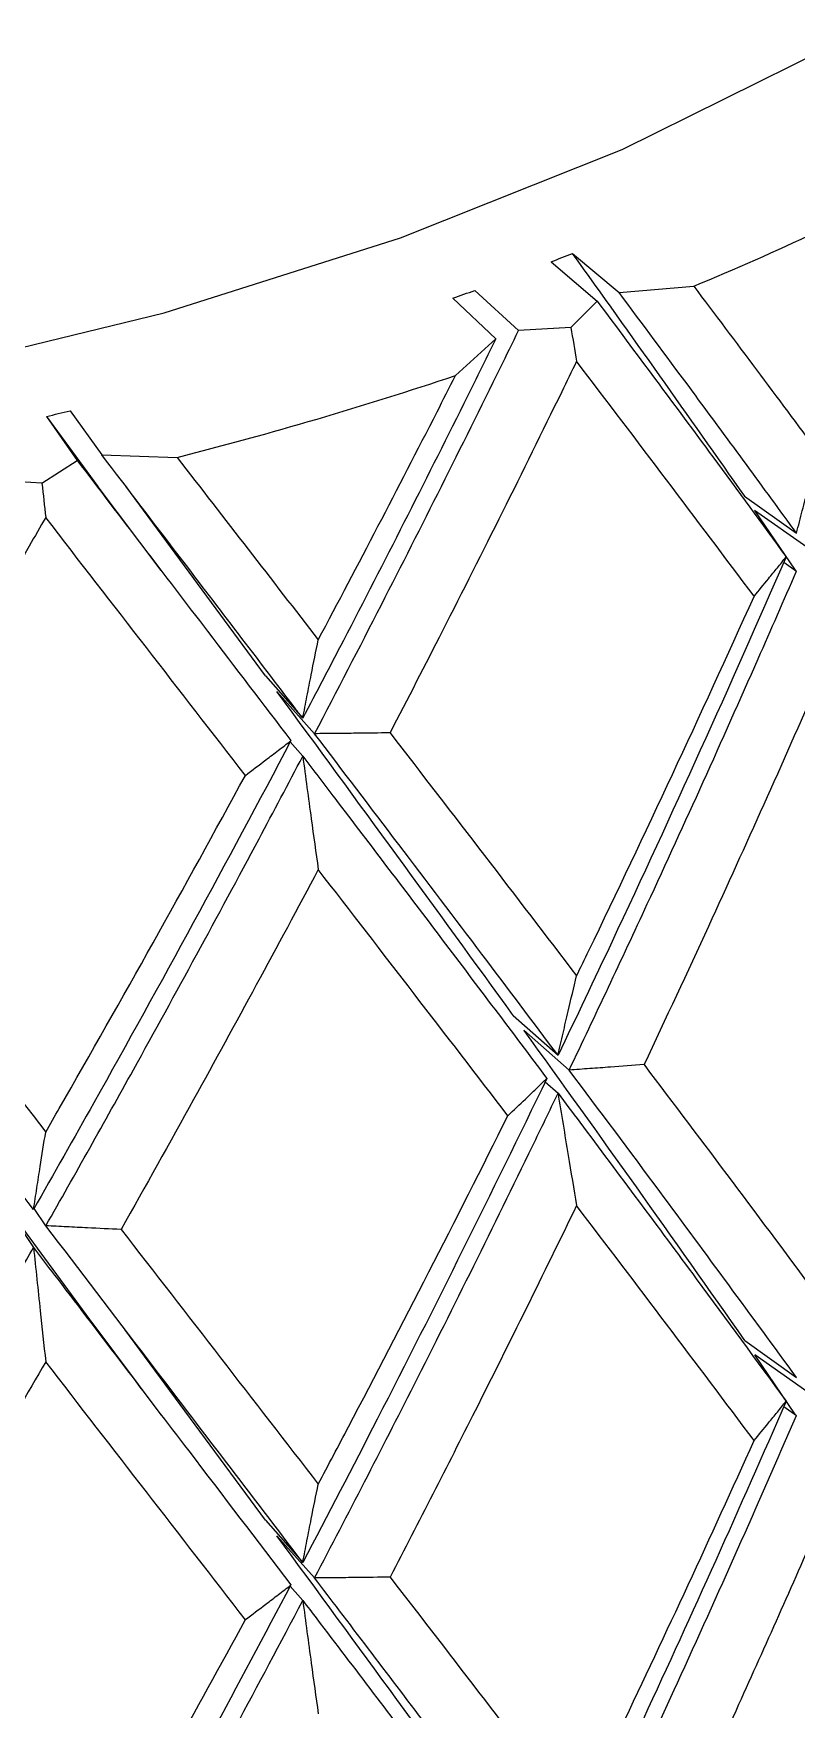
# Model space of a CAD drawing. Extents: x 0 to 10.8, y -11.1 to 0.
# Drawn here: x 4.6524 to 4.6851, y -5.0845 to -5.0124 of the extents above; entities that cross this region are included whole.
import ezdxf

# ---------------------------------------------------------------- set-up
doc = ezdxf.new("R2010")
doc.units = 0
doc.header["$LTSCALE"] = 0.5
doc.header["$MEASUREMENT"] = 0
doc.layers.add('Dimension', color=10, linetype='CONTINUOUS')
doc.layers.add('Mounting', color=4, linetype='CONTINUOUS')

msp = doc.modelspace()

# ---------------------------------------------------------------- linework, layer by layer
at = {"layer": 'Dimension', "transparency": 16777216}
msp.add_open_spline([(4.295788687800496, -4.453301352101676), (5.645067267058266, -4.366282299263275), (6.244345846315582, -5.578301352101789), (6.843624425573125, -6.790320404940189), (8.192903004830669, -6.703301352101676)], degree=3, dxfattribs=at)
at = {"layer": 'Mounting', "lineweight": 25, "transparency": 16777216}
for p, q in [((4.674602020335897, -5.022241867441323), (4.676577618480223, -5.023935634869133)), ((4.675517803852244, -5.021882257247398), (4.677520972235243, -5.023565200939743)), ((4.677520943529089, -5.023565210076129), (4.680730191156954, -5.023292570727676)), ((4.670378584170521, -5.023808925131732), (4.672227042907252, -5.025549866489712)), ((4.671320142324475, -5.023472227176114), (4.673196944896517, -5.025203032572392)), ((4.675450638990242, -5.025070138985598), (4.676577612698566, -5.023935637624618)), ((4.675450638990242, -5.025070138985598), (4.673196951608588, -5.02520303064415)), ((4.672227070800318, -5.025549856677401), (4.670490306175452, -5.027131452650394)), ((4.652903902647267, -5.028889231130108), (4.654226314429479, -5.030783106575029)), ((4.652903902647267, -5.028889231130108), (4.655120829432917, -5.031899029921533)), ((4.653929188655638, -5.028647396074007), (4.655282466397466, -5.030533993422182)), ((4.65271536812088, -5.031757559281459), (4.654226307781983, -5.030783108576372)), ((4.655282435028312, -5.03053399891354), (4.658519744675459, -5.030652506900026)), ((4.65271536812088, -5.031757559281459), (4.650463067311648, -5.031617042628966)), ((4.657838787650007, -5.0355157727912), (4.655049704570501, -5.031800819156956)), ((4.66231883131195, -5.04003965303383), (4.656316542060267, -5.03188917222036)), ((4.682918589692235, -5.032315483019204), (4.68514599633545, -5.033903380971537)), ((4.685588465724777, -5.034512075154908), (4.683348007715722, -5.032930175826721)), ((4.685097948344719, -5.035495690056734), (4.683349634273554, -5.032931103015414)), ((4.684600648618471, -5.035147704494477), (4.685145987438545, -5.035536471613057)), ((4.662317724199511, -5.04003864497605), (4.663924570997096, -5.041859187726402)), ((4.664432231074898, -5.042525531379567), (4.662810457693922, -5.040709289680649)), ((4.663384868741559, -5.042880806941298), (4.663924564578792, -5.043492277438702)), ((4.672967379105557, -5.054629959942815), (4.674896454858526, -5.05634480246971)), ((4.675374113828184, -5.056981280097318), (4.67343110522711, -5.055271745597167)), ((4.674343491881245, -5.057486278828947), (4.67489642287137, -5.057977804179245)), ((4.651081430575005, -5.062700625635955), (4.652350702063131, -5.064609465197179)), ((4.65108306056436, -5.062703168167616), (4.654918203234956, -5.067909756218057)), ((4.652882784950179, -5.063674209530461), (4.652378327887845, -5.06292612117835)), ((4.657842336029944, -5.071805570157551), (4.654865155857806, -5.067835657377884)), ((4.662318683436297, -5.07632496135426), (4.656282237536971, -5.068129111688222)), ((4.682918932589018, -5.06860074709499), (4.685145988297563, -5.070188395028993)), ((4.685588506919657, -5.07079713156304), (4.683348595725874, -5.069215618167448)), ((4.685105986020062, -5.071792993757299), (4.683349507767161, -5.069216431318807)), ((4.684602094504498, -5.071433774037928), (4.685146016934596, -5.071821531435319)), ((4.662317971564562, -5.076323944866203), (4.663924565198613, -5.078144200944337)), ((4.664432260894273, -5.078810592096545), (4.662810883329939, -5.076994793524705)), ((4.663385110475701, -5.079166119604622), (4.66392458585733, -5.079777340341707))]:
    msp.add_line(p, q, dxfattribs=at)
at = {"layer": 'Mounting', "lineweight": 25, "transparency": 16777216, "flags": 128}
msp.add_lwpolyline([(4.529425354885689, -5.011899771185938), (4.538026337435213, -5.016378217962711), (4.5473793920562, -5.020322397328584), (4.557385374042951, -5.02369050000101), (4.567938217497158, -5.026446823253877), (4.578926059652986, -5.028562149374977), (4.590232426649891, -5.03001405538123), (4.601737468185547, -5.030787150707681), (4.613319227957163, -5.030873240351639), (4.624854936429983, -5.030271411741467), (4.63622231222439, -5.028988044410028), (4.647300858329345, -5.027036742370456), (4.657973139399928, -5.024438189909688), (4.66812602660184, -5.021219932330268), (4.677651896805173, -5.017416083963212), (4.686449773415916, -5.013066966547456), (4.694426396752988, -5.008218681809524), (4.701497212625327, -5.002922622773724), (4.707587268625275, -4.99723492898346), (4.71263200864405, -4.991215891407705), (4.716577957182835, -4.984929313342207), (4.719383286205357, -4.978441834078296), (4.721018258525874, -4.971822222510184), (4.721474867769075, -4.965976814895953)], dxfattribs=at)
at = {"layer": 'Mounting', "lineweight": 25, "transparency": 16777216}
for centre, radius, start, end in [((4.629294234826375, -4.899656395959482), 0.1339087796582095, 292.5886171759747, 297.5215265849836), ((4.622912754491836, -4.889264082296052), 0.1426704999137537, 291.2414038321492, 291.6365176921902), ((4.620414748302892, -4.882602823599939), 0.1497850059398892, 289.4856246968646, 289.8681258857694), ((4.616592147597885, -4.866002115238928), 0.1699048993325927, 284.2865167917982, 288.4952146841711), ((4.613213746743668, -4.858324177498446), 0.1751220888296124, 283.0994979739932, 283.4441527405511)]:
    msp.add_arc(centre, radius, start, end, dxfattribs=at)
for points in [[(4.682920083340377, -5.032316333274764), (4.680526370331791, -5.028893768987189), (4.678056400263813, -5.025416840015907), (4.675517803852244, -5.021882257247398)], [(4.680730190903887, -5.023292570471767), (4.682545924425767, -5.025703446763032), (4.6843256499983, -5.028085561440378), (4.686066690239841, -5.030440097429107)], [(4.675450650897346, -5.025070136806448), (4.675530985522755, -5.025553223275097), (4.675611818341622, -5.026036534831348), (4.675693149699555, -5.026520067206377)], [(4.683323541644086, -5.036621616776245), (4.68084965564185, -5.0333098976364), (4.678303727790308, -5.029943717247306), (4.675693149014705, -5.026520067590582)], [(4.658519744456271, -5.030652506615525), (4.660568636951211, -5.033297870572426), (4.662592666928504, -5.035910779576511), (4.664588789479239, -5.038492069350866)], [(4.652715380111658, -5.031757558552329), (4.652768239421221, -5.032248724699571), (4.652821426535183, -5.032740166050132), (4.652874941681148, -5.033231878370032)], [(4.6614570375732, -5.044317126857038), (4.658644420989276, -5.040684647145326), (4.655780951205088, -5.036990249480141), (4.652874940983111, -5.033231878670279)], [(4.672969944817623, -5.054632269682486), (4.669684960816767, -5.050088440036177), (4.666293222626791, -5.045449704836528), (4.662811665503341, -5.040710388845582)], [(4.667675523358412, -5.042487967962927), (4.670407540678298, -5.046029115521037), (4.673082679648132, -5.049510122292247), (4.675693174732714, -5.052933662371686)], [(4.644038173332092, -5.048177132264982), (4.647020600624728, -5.052065005941472), (4.649969052358529, -5.05588722623537), (4.65287496961173, -5.059645476748926)], [(4.672739415121214, -5.058942661302581), (4.67008170457666, -5.055475818054731), (4.667362213024035, -5.051950469171572), (4.66458883463747, -5.048364069401771)], [(4.682919954361751, -5.068601658393504), (4.679875941942782, -5.064249289423685), (4.676708574844497, -5.059808975914905), (4.673433668145208, -5.055274051720119)], [(4.678592672345076, -5.056748322563749), (4.68115381816142, -5.060129333506893), (4.68364750767978, -5.063453965194356), (4.686066502075619, -5.066725345668431)], [(4.683323323874902, -5.07290682796264), (4.680849481832865, -5.069595170133027), (4.67830360095968, -5.066229053083759), (4.675693071757223, -5.062805468978581)], [(4.656114918796902, -5.063832650229983), (4.658987883262625, -5.06754337789846), (4.661815170649788, -5.071190861900334), (4.664588573746869, -5.074777293083571)], [(4.661456789986687, -5.080602309807773), (4.658644225203034, -5.0769698972166), (4.655780809441239, -5.073275569019529), (4.652874854982656, -5.069517270152573)], [(4.672969988389013, -5.09091783948486), (4.669684945125482, -5.086373927399734), (4.66629314368447, -5.08173510630661), (4.662811520256128, -5.076995700660291)], [(4.667675297949927, -5.078773178503695), (4.670407390234686, -5.082314422482341), (4.673082601395436, -5.085795522440947), (4.675693165278744, -5.089219152680585)]]:
    msp.add_open_spline(points, degree=3, dxfattribs=at)
for points, knots in [([(4.676577618887904, -5.023935635218777), (4.678251031121818, -5.026179373043817), (4.681017297456719, -5.029888427086178), (4.683658409917598, -5.03349983385192), (4.68470182014471, -5.034926573079929)], [0, 0, 0, 0, 0.6049353283685504, 1, 1, 1, 1]), ([(4.685145996335223, -5.03390338097131), (4.685057104164116, -5.033781253775885), (4.683544807376848, -5.031703539133503), (4.681032303604752, -5.028281588066591), (4.678527103011675, -5.024916626947856), (4.677520970415571, -5.023565199410996)], [0, 0, 0, 0, 0.03602306106506457, 0.6128499158845471, 1, 1, 1, 1]), ([(4.664432259921341, -5.042525566101631), (4.665397482371645, -5.040683980869233), (4.666355680494689, -5.038835502387087), (4.669037236554686, -5.033603161259236), (4.67074398256409, -5.030203204309089), (4.67268299190755, -5.026254880501142), (4.672940278694568, -5.025729224306417), (4.673196950055626, -5.025203033827609)], [0.005047594040414499, 0.005047594040414499, 0.005047594040414499, 0.005047594040414499, 0.005214926679320327, 0.005214926679320327, 0.005519500869555729, 0.005519500869555729, 0.005566222870637729, 0.005566222870637729, 0.005566222870637729, 0.005566222870637729]), ([(4.672227069547716, -5.025549859336309), (4.671768525038033, -5.026481929897841), (4.671308045315072, -5.027412333859388), (4.669143542503662, -5.031760457780081), (4.667417306027346, -5.035153817560797), (4.665090760445764, -5.039635417995669), (4.664508849560889, -5.040748794547369), (4.663924631441205, -5.041859201809757)], [0.001172730824359652, 0.001172730824359652, 0.001172730824359652, 0.001172730824359652, 0.001255462206260106, 0.001255462206260106, 0.001560036396495508, 0.001560036396495508, 0.001661073516207028, 0.001661073516207028, 0.001661073516207028, 0.001661073516207028]), ([(4.675693149699327, -5.026520067206377), (4.6754801672555, -5.026959070993883), (4.675266751268055, -5.027397699700145), (4.673370567477832, -5.031283824533034), (4.671661501679409, -5.034708538792131), (4.669181387931985, -5.039573777932389), (4.668430653910946, -5.041033064128726), (4.667675376542775, -5.042488117790754)], [0.005083892301324378, 0.005083892301324378, 0.005083892301324378, 0.005083892301324378, 0.00512260638545374, 0.00512260638545374, 0.005427180575689142, 0.005427180575689142, 0.005558214953685091, 0.005558214953685091, 0.005558214953685091, 0.005558214953685091]), ([(4.664588705529013, -5.038492141473398), (4.666310672305826, -5.035252197487637), (4.668013708828312, -5.031985544387396), (4.669960524952785, -5.028173757310753), (4.670225712741058, -5.027652869221811), (4.670490304612485, -5.027131455730398)], [0.001208963695116868, 0.001208963695116868, 0.001208963695116868, 0.001208963695116868, 0.001503074287481279, 0.001503074287481279, 0.001549572798624518, 0.001549572798624518, 0.001549572798624518, 0.001549572798624518]), ([(4.685145996741539, -5.033903509339666), (4.685229166329009, -5.033582126014608), (4.685312818935472, -5.03326126412577), (4.685396956389923, -5.03294092901524), (4.685481093845283, -5.032620593900106), (4.685565716379188, -5.03230078468647), (4.685650825798803, -5.031981506740124), (4.685788152164605, -5.031466343082059), (4.685926746456516, -5.030952559019909), (4.686066617807683, -5.030440179043353)], [0, 0, 0, 0, 3.692449215762104e-05, 3.692449215762104e-05, 3.692449215762104e-05, 7.384898518656511e-05, 7.384898518656511e-05, 7.384898518656511e-05, 0.0001334277934832238, 0.0001334277934832238, 0.0001334277934832238, 0.0001334277934832238]), ([(4.654226314702555, -5.030783106965998), (4.656103861205338, -5.033242300574159), (4.659207575626851, -5.037307517950069), (4.662223999499474, -5.04126219790254), (4.663415682005962, -5.042824552239381)], [0, 0, 0, 0, 0.604935328368545, 1, 1, 1, 1]), ([(4.663924570997096, -5.041859187726175), (4.663822684770821, -5.041725484978315), (4.662089323880537, -5.039450838811661), (4.659228424994126, -5.035702854477677), (4.656413135084904, -5.032015070557293), (4.655282465168284, -5.030533991708467)], [0, 0, 0, 0, 0.0360230610650578, 0.6128499158845444, 1, 1, 1, 1]), ([(4.652874941681148, -5.033231878370032), (4.652637856537467, -5.033643574134032), (4.652400484644659, -5.034054851112785), (4.650293189068179, -5.037698063299786), (4.648405909660141, -5.040904567934206), (4.645684209586307, -5.045454185025903), (4.644862518105583, -5.046818063701892), (4.644038014243961, -5.048177263532011)], [0.005083892301324373, 0.005083892301324373, 0.005083892301324373, 0.005083892301324373, 0.005122606385453739, 0.005122606385453739, 0.005427180575689141, 0.005427180575689141, 0.005558214953685095, 0.005558214953685095, 0.005558214953685095, 0.005558214953685095]), ([(4.68470189277582, -5.03492655555209), (4.682278178221168, -5.040495986110614), (4.679781740343287, -5.046006352629036), (4.676450577303285, -5.053092350543182), (4.675676415085263, -5.054721164009948), (4.674896422307938, -5.056344773447961)], [0.001690375394320822, 0.001690375394320822, 0.001690375394320822, 0.001690375394320822, 0.002169184776966312, 0.002169184776966312, 0.002312692357560913, 0.002312692357560913, 0.002312692357560913, 0.002312692357560913]), ([(4.675374113701764, -5.056981280000286), (4.676506518280803, -5.054613752680723), (4.677626636378591, -5.052234868112293), (4.680352606475708, -5.046350468673609), (4.681942571504351, -5.042834801620813), (4.684053163402041, -5.038048667389717), (4.684601560132251, -5.036793819896218), (4.685146009022446, -5.035536516194327)], [0.004397359505161832, 0.004397359505161832, 0.004397359505161832, 0.004397359505161832, 0.004605778298849525, 0.004605778298849525, 0.004910352489084926, 0.004910352489084926, 0.005018293860850991, 0.005018293860850991, 0.005018293860850991, 0.005018293860850991]), ([(4.683323439317064, -5.036621711783653), (4.683531664536986, -5.03636911787595), (4.683738858023389, -5.036116239233138), (4.683945015794507, -5.035863079943113), (4.684071939444948, -5.035707219210281), (4.684198470869887, -5.035551251669574), (4.684324609148234, -5.035395178279032), (4.684450748492736, -5.035239103569381), (4.684576494949852, -5.035082922678271), (4.684701847604174, -5.034926636567377)], [0, 0, 0, 0, 3.692454476569227e-05, 3.692454476569227e-05, 3.692454476569227e-05, 5.965757049893236e-05, 5.965757049893236e-05, 5.965757049893236e-05, 8.239078838353324e-05, 8.239078838353324e-05, 8.239078838353324e-05, 8.239078838353324e-05]), ([(4.675693149556992, -5.052933685959488), (4.675868262136646, -5.052572745876205), (4.676043086221398, -5.052211542630687), (4.678643868310246, -5.04682521581617), (4.681014153451997, -5.041749232245991), (4.683323439317519, -5.036621711782516)], [0.001726681020851302, 0.001726681020851302, 0.001726681020851302, 0.001726681020851302, 0.001758512829247846, 0.001758512829247846, 0.002201016585362856, 0.002201016585362856, 0.002201016585362856, 0.002201016585362856]), ([(4.663924571290181, -5.041859316136993), (4.663984569667946, -5.04154661958313), (4.664044916494731, -5.041234494915159), (4.66410561308976, -5.040922947666047), (4.664166309685697, -5.040611400412558), (4.664227356216088, -5.040300429725278), (4.664288753985147, -5.039990041158774), (4.66438782095679, -5.039489220757105), (4.664487802608164, -5.038989912381851), (4.664588705527422, -5.038492141476468)], [0, 0, 0, 0, 3.692449215762117e-05, 3.692449215762117e-05, 3.692449215762117e-05, 7.38489851865653e-05, 7.38489851865653e-05, 7.38489851865653e-05, 0.0001334277934832303, 0.0001334277934832303, 0.0001334277934832303, 0.0001334277934832303]), ([(4.686066615752679, -5.040312214805738), (4.684529169380767, -5.043828852582749), (4.682959826074693, -5.047327841852166), (4.680447531295385, -5.052794332121209), (4.679524504580286, -5.054775210910805), (4.678592718627897, -5.056748280540376)], [0.004433607830142777, 0.004433607830142777, 0.004433607830142777, 0.004433607830142777, 0.004734635524149187, 0.004734635524149187, 0.004906805992855935, 0.004906805992855935, 0.004906805992855935, 0.004906805992855935]), ([(4.674896454858299, -5.056344802469539), (4.673811721001357, -5.054902995411453), (4.670409691290388, -5.050381083960815), (4.666854110558688, -5.045708354569229), (4.66443222327689, -5.04252552038912)], [0, 0, 0, 0, 0.318849025191699, 1, 1, 1, 1]), ([(4.667675306756564, -5.042488118810581), (4.667190887633296, -5.042495193820344), (4.666706438250912, -5.042501608647228), (4.666221966690046, -5.042507362856895), (4.665923695619313, -5.042510905509175), (4.665625415315617, -5.042514197771595), (4.665327127667069, -5.042517239548999), (4.665028837497175, -5.04252028135204), (4.664730539352149, -5.042523072672282), (4.664432235121012, -5.042525613419286)], [0, 0, 0, 0, 3.692454476569262e-05, 3.692454476569262e-05, 3.692454476569262e-05, 5.965757049893154e-05, 5.965757049893154e-05, 5.965757049893154e-05, 8.239078838353359e-05, 8.239078838353359e-05, 8.239078838353359e-05, 8.239078838353359e-05]), ([(4.663415761787292, -5.042824543959227), (4.660640868075006, -5.048078546967474), (4.657814582205447, -5.053265955181246), (4.654083393122619, -5.059923442171794), (4.653218963927657, -5.06145283347621), (4.652350701747309, -5.062976434412519)], [0.001690375394320827, 0.001690375394320827, 0.001690375394320827, 0.001690375394320827, 0.002169184776966312, 0.002169184776966312, 0.002312692357560913, 0.002312692357560913, 0.002312692357560913, 0.002312692357560913]), ([(4.661456930885834, -5.044317209182395), (4.661751578665644, -5.044095127286766), (4.662045319649678, -5.043872643035115), (4.662338148473282, -5.043649759947982), (4.662518432258366, -5.04351253914416), (4.662698370797898, -5.04337516678612), (4.662877962846323, -5.043237643700422), (4.663057556412696, -5.04310011945239), (4.663236803861764, -5.042962444183502), (4.663415703951614, -5.042824618724467)], [0, 0, 0, 0, 3.692454476569234e-05, 3.692454476569234e-05, 3.692454476569234e-05, 5.965757049893167e-05, 5.965757049893167e-05, 5.965757049893167e-05, 8.239078838353302e-05, 8.239078838353302e-05, 8.239078838353302e-05, 8.239078838353302e-05]), ([(4.652882784880831, -5.063674209421549), (4.654144922644718, -5.061451971876977), (4.655399019837205, -5.059217143731814), (4.658465136240466, -5.053684181362883), (4.660265873553271, -5.050374246474973), (4.662673246806662, -5.045862241512111), (4.663300363091366, -5.04467871872157), (4.663924580149342, -5.043492324274325)], [0.004397359505161844, 0.004397359505161844, 0.004397359505161844, 0.004397359505161844, 0.004605778298849525, 0.004605778298849525, 0.004910352489084926, 0.004910352489084926, 0.005018293860850977, 0.005018293860850977, 0.005018293860850977, 0.005018293860850977]), ([(4.66392457828988, -5.043492295432259), (4.664384622296893, -5.044096224995826), (4.666409835387185, -5.046754853386858), (4.669944179340746, -5.051404317726565), (4.672927266770103, -5.055362801164279), (4.674417268482102, -5.057339996683481)], [0, 0, 0, 0, 0.1282478010224109, 0.5645745223552792, 1, 1, 1, 1]), ([(4.663924580149569, -5.043492324274098), (4.663984580061197, -5.0439409770201), (4.66404492870015, -5.044389847628622), (4.664105627333356, -5.044838933518577), (4.664166325967244, -5.04528801941467), (4.664227374761595, -5.045737321823196), (4.664288774964916, -5.046186838106507), (4.664387834353647, -5.046912060592376), (4.664487808990771, -5.047637844021892), (4.664588704044945, -5.048364177023871)], [0, 0, 0, 0, 3.692449223290641e-05, 3.692449223290641e-05, 3.692449223290641e-05, 7.384898531217358e-05, 7.384898531217358e-05, 7.384898531217358e-05, 0.0001334208711571295, 0.0001334208711571295, 0.0001334208711571295, 0.0001334208711571295]), ([(4.65287494158747, -5.059645497108875), (4.653069871133539, -5.0593070094734), (4.653264611881241, -5.058968229715845), (4.65616366108452, -5.053915607274178), (4.658831455842801, -5.049145311134112), (4.661456930886516, -5.044317209181315)], [0.001726681020851303, 0.001726681020851303, 0.001726681020851303, 0.001726681020851303, 0.001758512829247849, 0.001758512829247849, 0.002201016585362858, 0.002201016585362858, 0.002201016585362858, 0.002201016585362858]), ([(4.652350723110203, -5.062976466705322), (4.651145783717311, -5.061395732844744), (4.647366755721123, -5.056438107963686), (4.643491718475161, -5.051314522976611), (4.640852233077794, -5.047824588068124)], [0, 0, 0, 0, 0.3188490251917057, 1, 1, 1, 1]), ([(4.664588704044945, -5.048364177024212), (4.662826003774626, -5.051680577138086), (4.661039565182818, -5.054975953053827), (4.658199574426817, -5.060117691345397), (4.657160201148145, -5.061979500762789), (4.656114970428916, -5.0638326141476)], [0.004433607830142772, 0.004433607830142772, 0.004433607830142772, 0.004433607830142772, 0.004734635524149161, 0.004734635524149161, 0.004906805992855913, 0.004906805992855913, 0.004906805992855913, 0.004906805992855913]), ([(4.674896422186976, -5.056344773699891), (4.674968403348203, -5.056028088051391), (4.675040802769672, -5.055711951417095), (4.675113622041863, -5.055396369255845), (4.675186441314963, -5.055080787090105), (4.675259680637737, -5.054765758532653), (4.675333341581336, -5.054451289063138), (4.675452177367333, -5.053943961503364), (4.675572111199926, -5.053438086097572), (4.675693149556992, -5.052933685959829)], [0, 0, 0, 0, 3.692449221523098e-05, 3.692449221523098e-05, 3.692449221523098e-05, 7.384898530530192e-05, 7.384898530530192e-05, 7.384898530530192e-05, 0.0001334186950076521, 0.0001334186950076521, 0.0001334186950076521, 0.0001334186950076521]), ([(4.678592714403976, -5.056748280859438), (4.67811223007584, -5.056784548111921), (4.677631596183119, -5.05682016107238), (4.677150820683892, -5.056855118818987), (4.67685481116041, -5.056876642016221), (4.676558747137506, -5.056897916897867), (4.676262630475776, -5.056918943253606), (4.675966511310435, -5.056939969787038), (4.675670338879627, -5.056960747834751), (4.675374115045997, -5.056981277189891)], [0, 0, 0, 0, 3.69245447749009e-05, 3.69245447749009e-05, 3.69245447749009e-05, 5.965864419587255e-05, 5.965864419587255e-05, 5.965864419587255e-05, 8.239293580920589e-05, 8.239293580920589e-05, 8.239293580920589e-05, 8.239293580920589e-05]), ([(4.685145988297791, -5.070188395029106), (4.683209712814914, -5.067543535456764), (4.680034695890072, -5.063206614404066), (4.676682197798073, -5.05872852981264), (4.675374211598864, -5.056981392995738)], [0, 0, 0, 0, 0.6098472949281142, 1, 1, 1, 1]), ([(4.67441720802799, -5.057340119295191), (4.672038621436968, -5.06226979839397), (4.669606442688746, -5.067151430152649), (4.666067116439763, -5.074047147007548), (4.665000145842896, -5.076099941706843), (4.663924578573642, -5.07814421578729)], [0.002342037124112498, 0.002342037124112498, 0.002342037124112498, 0.002342037124112498, 0.002778333157437115, 0.002778333157437115, 0.002964365970982149, 0.002964365970982149, 0.002964365970982149, 0.002964365970982149]), ([(4.672739429285684, -5.058942649587209), (4.672992252401855, -5.058704003526657), (4.67324410087349, -5.058465012503518), (4.673494970003958, -5.058225680323403), (4.673649428433009, -5.058078325116583), (4.673803516045155, -5.057930840178756), (4.673957231751956, -5.057783226405149), (4.674110948757971, -5.05763561138366), (4.674264294177192, -5.05748786721216), (4.674417266926184, -5.057339994788379)], [0, 0, 0, 0, 3.692454477463284e-05, 3.692454477463284e-05, 3.692454477463284e-05, 5.965869829542892e-05, 5.965869829542892e-05, 5.965869829542892e-05, 8.239304400995808e-05, 8.239304400995808e-05, 8.239304400995808e-05, 8.239304400995808e-05]), ([(4.664432245056787, -5.078810575303862), (4.66587358888637, -5.076060528755534), (4.667299726632791, -5.073294316462523), (4.670430525512984, -5.067116143436238), (4.67212765959016, -5.06369553196123), (4.674166043410651, -5.059494352582874), (4.674531863681523, -5.058736660039415), (4.674896422967095, -5.057977804368761)], [0.003747176891619316, 0.003747176891619316, 0.003747176891619316, 0.003747176891619316, 0.003996629918378722, 0.003996629918378722, 0.004301204108614123, 0.004301204108614123, 0.004368097736224891, 0.004368097736224891, 0.004368097736224891, 0.004368097736224891]), ([(4.674896422967095, -5.057977804368761), (4.674968403990988, -5.05842246455785), (4.675040803230559, -5.05886731933316), (4.675113622292429, -5.059312366071254), (4.675186441355663, -5.059757412815713), (4.675259680440831, -5.060202652742475), (4.67533334114205, -5.060648083174783), (4.67545217715201, -5.061366691256069), (4.675572110993926, -5.062085799292504), (4.675693149107246, -5.062805395676833)], [0, 0, 0, 0, 3.692449220580099e-05, 3.692449220580099e-05, 3.692449220580099e-05, 7.38489852942631e-05, 7.38489852942631e-05, 7.38489852942631e-05, 0.00013341900275113, 0.00013341900275113, 0.00013341900275113, 0.00013341900275113]), ([(4.674896422917755, -5.05797780424075), (4.675207285216857, -5.058392091214728), (4.677224737354663, -5.06108075479284), (4.680537591913435, -5.065524217510585), (4.683422605896794, -5.069464468216495), (4.684701857451273, -5.071211625030685)], [0, 0, 0, 0, 0.09205200316584895, 0.5974044171250262, 1, 1, 1, 1]), ([(4.664588703017216, -5.074777184766333), (4.665024281303431, -5.073957666409513), (4.665458476435333, -5.073136747867068), (4.668215628902999, -5.067898013142326), (4.670499522779664, -5.063440963036555), (4.672739431508489, -5.058942647488664)], [0.002378381747722605, 0.002378381747722605, 0.002378381747722605, 0.002378381747722605, 0.002452851256914946, 0.002452851256914946, 0.002852802666629457, 0.002852802666629457, 0.002852802666629457, 0.002852802666629457]), ([(4.652350701612704, -5.062976434648931), (4.6523980646175, -5.06266699025349), (4.652445702834029, -5.062358136948944), (4.652493617308437, -5.062049880354095), (4.652541531783754, -5.061741623754813), (4.652589722648372, -5.061433963020534), (4.652638190935704, -5.061126903788988), (4.652716383893448, -5.06063153102383), (4.652795299356512, -5.060137720875389), (4.65287494158747, -5.059645497109329)], [0, 0, 0, 0, 3.692449221523819e-05, 3.692449221523819e-05, 3.692449221523819e-05, 7.384898530531649e-05, 7.384898530531649e-05, 7.384898530531649e-05, 0.000133418694999871, 0.000133418694999871, 0.000133418694999871, 0.000133418694999871]), ([(4.675693149107929, -5.062805395676037), (4.674258713590916, -5.065762050219917), (4.67280487549192, -5.068701155462236), (4.670125925163575, -5.074017592900077), (4.668906526837873, -5.076401228604425), (4.667675367844367, -5.078773096429302)], [0.00378341252569274, 0.00378341252569274, 0.00378341252569274, 0.00378341252569274, 0.004043497126064003, 0.004043497126064003, 0.004256714518749986, 0.004256714518749986, 0.004256714518749986, 0.004256714518749986]), ([(4.656114966182258, -5.063832613952684), (4.65563191975707, -5.063810418607204), (4.655148962698149, -5.06378756531717), (4.654666103121144, -5.063764054135902), (4.654368810447977, -5.063749578494821), (4.654071553904487, -5.063734853423625), (4.653774335385606, -5.063719878939708), (4.653477114354246, -5.063704904329143), (4.653179930719944, -5.063689680270045), (4.652882786378996, -5.063674206783617)], [0, 0, 0, 0, 3.692454477490139e-05, 3.692454477490139e-05, 3.692454477490139e-05, 5.965864419587069e-05, 5.965864419587069e-05, 5.965864419587069e-05, 8.239293580920056e-05, 8.239293580920056e-05, 8.239293580920056e-05, 8.239293580920056e-05]), ([(4.663924565198613, -5.07814420094445), (4.661714649985697, -5.075247769661587), (4.658090931012794, -5.070498332700936), (4.654344540766488, -5.065589520337085), (4.652882876477634, -5.063674333914605)], [0, 0, 0, 0, 0.6098472949281146, 1, 1, 1, 1]), ([(4.640852254067795, -5.084109645577939), (4.642416573783976, -5.081541968817987), (4.643972009349909, -5.078956664629118), (4.647403761472106, -5.07317667690171), (4.649275633405523, -5.069972616235134), (4.651538248356246, -5.066032401606719), (4.651944886820502, -5.065321578293208), (4.652350702126114, -5.064609465396302)], [0.003747176891619309, 0.003747176891619309, 0.003747176891619309, 0.003747176891619309, 0.003996629918378722, 0.003996629918378722, 0.004301204108614123, 0.004301204108614123, 0.004368097736224911, 0.004368097736224911, 0.004368097736224911, 0.004368097736224911]), ([(4.652350702126114, -5.064609465396302), (4.652398065040416, -5.065061366824636), (4.652445703137118, -5.065513504911394), (4.65249361747351, -5.065965877194685), (4.652541531810584, -5.066418249484457), (4.652589722518769, -5.066870857210574), (4.65263819064694, -5.067323697856409), (4.652716383751795, -5.06805426075482), (4.652795299220998, -5.06878543404946), (4.652874941291657, -5.069517206780915)], [0, 0, 0, 0, 3.692449220580737e-05, 3.692449220580737e-05, 3.692449220580737e-05, 7.384898529426987e-05, 7.384898529426987e-05, 7.384898529426987e-05, 0.0001334190027511583, 0.0001334190027511583, 0.0001334190027511583, 0.0001334190027511583]), ([(4.652350702114518, -5.064609465264596), (4.65269702892283, -5.065063627439713), (4.654944640685244, -5.06801107540565), (4.658664836237904, -5.072881271136112), (4.661956252102982, -5.077196279091822), (4.663415707372678, -5.079109607992905)], [0, 0, 0, 0, 0.09205200316585445, 0.5974044171250312, 1, 1, 1, 1]), ([(4.652874941292112, -5.069517206780176), (4.651278175675316, -5.072289942032796), (4.649668693227568, -5.075043179126112), (4.646718877969761, -5.08001808905334), (4.645382009683317, -5.082246622300715), (4.644038007966856, -5.084462241261861)], [0.003783412525692731, 0.003783412525692731, 0.003783412525692731, 0.003783412525692731, 0.004043497126063998, 0.004043497126063998, 0.004256714518749989, 0.004256714518749989, 0.004256714518749989, 0.004256714518749989]), ([(4.684701832549763, -5.071211609192005), (4.682708126713806, -5.075792915676743), (4.680662154235051, -5.080341547698765), (4.677358526791068, -5.087461447787121), (4.676134737048869, -5.090052648024425), (4.674896405523668, -5.092630426254971)], [0.002993668817883927, 0.002993668817883927, 0.002993668817883927, 0.002993668817883927, 0.003387481537907919, 0.003387481537907919, 0.003614582098343179, 0.003614582098343179, 0.003614582098343179, 0.003614582098343179]), ([(4.683323403053691, -5.072906725898292), (4.683531627310003, -5.072654131556362), (4.683738819869632, -5.072401252958116), (4.68394497676536, -5.072148094177635), (4.684071902501273, -5.07199223053567), (4.684198436015777, -5.071836260257612), (4.684324576389827, -5.07168018429752), (4.684450717829804, -5.071524107018377), (4.684576466389444, -5.071367923725688), (4.684701821154704, -5.071211635376073)], [0, 0, 0, 0, 3.692454475717419e-05, 3.692454475717419e-05, 3.692454475717419e-05, 5.965804057093373e-05, 5.965804057093373e-05, 5.965804057093373e-05, 8.239172852564216e-05, 8.239172852564216e-05, 8.239172852564216e-05, 8.239172852564216e-05]), ([(4.675374105040191, -5.093266982404032), (4.676950007578853, -5.089972074744821), (4.678502838992699, -5.086653662004721), (4.681770770092044, -5.079507460872605), (4.683476575239865, -5.075676840774918), (4.685145997751079, -5.071821534578646)], [0.003097174692322327, 0.003097174692322327, 0.003097174692322327, 0.003097174692322327, 0.003387481537907919, 0.003387481537907919, 0.003717925343859392, 0.003717925343859392, 0.003717925343859392, 0.003717925343859392]), ([(4.67569314766979, -5.089219165731492), (4.676332219810774, -5.087901872061423), (4.67696745194462, -5.086581072082424), (4.679547882522911, -5.081167955079081), (4.681456857221292, -5.077051218888755), (4.683323397421191, -5.072906732731724)], [0.003029962210435021, 0.003029962210435021, 0.003029962210435021, 0.003029962210435021, 0.003145749891090097, 0.003145749891090097, 0.003503269218562995, 0.003503269218562995, 0.003503269218562995, 0.003503269218562995]), ([(4.663924578229853, -5.078144216440876), (4.663984577135579, -5.077831520753875), (4.664044924706786, -5.077519397308947), (4.664105622275656, -5.077207851665321), (4.664166319845435, -5.076896306017204), (4.664227367579315, -5.076585337316601), (4.664288766793106, -5.076274951141443), (4.664387828216832, -5.075774174428773), (4.664487805150202, -5.075274911130521), (4.664588703017444, -5.074777184765708)], [0, 0, 0, 0, 3.692449222122149e-05, 3.692449222122149e-05, 3.692449222122149e-05, 7.384898532067561e-05, 7.384898532067561e-05, 7.384898532067561e-05, 0.0001334230554972753, 0.0001334230554972753, 0.0001334230554972753, 0.0001334230554972753]), ([(4.686066604425378, -5.076597335799306), (4.684946069603711, -5.079160432968195), (4.683809373836993, -5.081712437712099), (4.681321587397179, -5.087197949872404), (4.679966405131836, -5.090124973883349), (4.678592686403363, -5.093033975561184)], [0.003133451221439315, 0.003133451221439315, 0.003133451221439315, 0.003133451221439315, 0.003352568823996517, 0.003352568823996517, 0.00360659914046512, 0.00360659914046512, 0.00360659914046512, 0.00360659914046512]), ([(4.667675380946548, -5.078773096237285), (4.667190961797132, -5.078780170485118), (4.666706512392011, -5.078786585017951), (4.66622204081159, -5.078792339428446), (4.665923761377599, -5.078795882303609), (4.665625472711099, -5.078799174957965), (4.665327176700657, -5.078802217293514), (4.665028878169323, -5.078805259654757), (4.664730571663085, -5.078808051699411), (4.664432259071873, -5.078810593333344)], [0, 0, 0, 0, 3.692454475634754e-05, 3.692454475634754e-05, 3.692454475634754e-05, 5.965820701429254e-05, 5.965820701429254e-05, 5.965820701429254e-05, 8.23920614174059e-05, 8.23920614174059e-05, 8.23920614174059e-05, 8.23920614174059e-05]), ([(4.663415688123678, -5.079109589475365), (4.661133106669695, -5.083431430588803), (4.658812257384852, -5.087715104025563), (4.655098131649538, -5.094409199248446), (4.653729155350902, -5.096843082411851), (4.652350687531452, -5.09926208533858)], [0.002993668817883927, 0.002993668817883927, 0.002993668817883927, 0.002993668817883927, 0.003387481537907919, 0.003387481537907919, 0.003614582098343181, 0.003614582098343181, 0.003614582098343181, 0.003614582098343181]), ([(4.66145688486904, -5.080602218304648), (4.661751531801201, -5.080380135864971), (4.662045271969873, -5.080157651552042), (4.66233810002268, -5.079934768874693), (4.662518387061482, -5.079797545485633), (4.662698328857459, -5.07966017071459), (4.662877924167788, -5.079522645384429), (4.663057520996063, -5.079385118891935), (4.663236771712491, -5.079247441547295), (4.663415675077886, -5.079109614176502)], [0, 0, 0, 0, 3.692454475717467e-05, 3.692454475717467e-05, 3.692454475717467e-05, 5.965804057093342e-05, 5.965804057093342e-05, 5.965804057093342e-05, 8.239172852563993e-05, 8.239172852563993e-05, 8.239172852563993e-05, 8.239172852563993e-05]), ([(4.674896390914682, -5.092630408417051), (4.673414762245329, -5.090662396970117), (4.670343282346948, -5.08658262467344), (4.666814543176315, -5.081938974833349), (4.664789227627125, -5.079279359962584), (4.664432239743292, -5.07881056867501)], [0, 0, 0, 0, 0.4342818352718369, 0.900284905994246, 1, 1, 1, 1]), ([(4.65288277945001, -5.099959910970256), (4.654639225073879, -5.09686719481374), (4.656380903162926, -5.093748677701228), (4.660070130194526, -5.087024604806857), (4.662010561273974, -5.083415221490611), (4.663924572018459, -5.079777341481361)], [0.003097174692322342, 0.003097174692322342, 0.003097174692322342, 0.003097174692322342, 0.003387481537907919, 0.003387481537907919, 0.003717925343859384, 0.003717925343859384, 0.003717925343859384, 0.003717925343859384]), ([(4.663924572018459, -5.079777341480906), (4.663984570300045, -5.080225993211002), (4.664044917272804, -5.080674862786452), (4.664105614279151, -5.081123947673177), (4.664166311286408, -5.081573032566382), (4.664227358493918, -5.082022334002033), (4.664288757220902, -5.082471849384604), (4.664387819326521, -5.08319710774856), (4.664487797074798, -5.083922927312244), (4.66458869587359, -5.084649296834129)], [0, 0, 0, 0, 3.692449222956092e-05, 3.692449222956092e-05, 3.692449222956092e-05, 7.38489853411235e-05, 7.38489853411235e-05, 7.38489853411235e-05, 0.0001334239379046245, 0.0001334239379046245, 0.0001334239379046245, 0.0001334239379046245]), ([(4.663924593755837, -5.07977735070773), (4.664124965320752, -5.08004035334136), (4.665956317661767, -5.082444139971926), (4.669505107081932, -5.087108862524644), (4.672738875757204, -5.091399025682904), (4.674417262869838, -5.09362570151535)], [0, 0, 0, 0, 0.05579333311732798, 0.5099388791400494, 1, 1, 1, 1]), ([(4.65287494034601, -5.095930976690966), (4.653586333102794, -5.094695622996483), (4.654295214334979, -5.09345637761146), (4.657182081202791, -5.0883749909774), (4.659334767864493, -5.084504697647787), (4.661456876899138, -5.080602224312713)], [0.003029962210435006, 0.003029962210435006, 0.003029962210435006, 0.003029962210435006, 0.003145749891090089, 0.003145749891090089, 0.003503269218563002, 0.003503269218563002, 0.003503269218563002, 0.003503269218563002])]:
    msp.add_open_spline(points, degree=3, knots=knots, dxfattribs=at)

doc.saveas('drawing.dxf')
